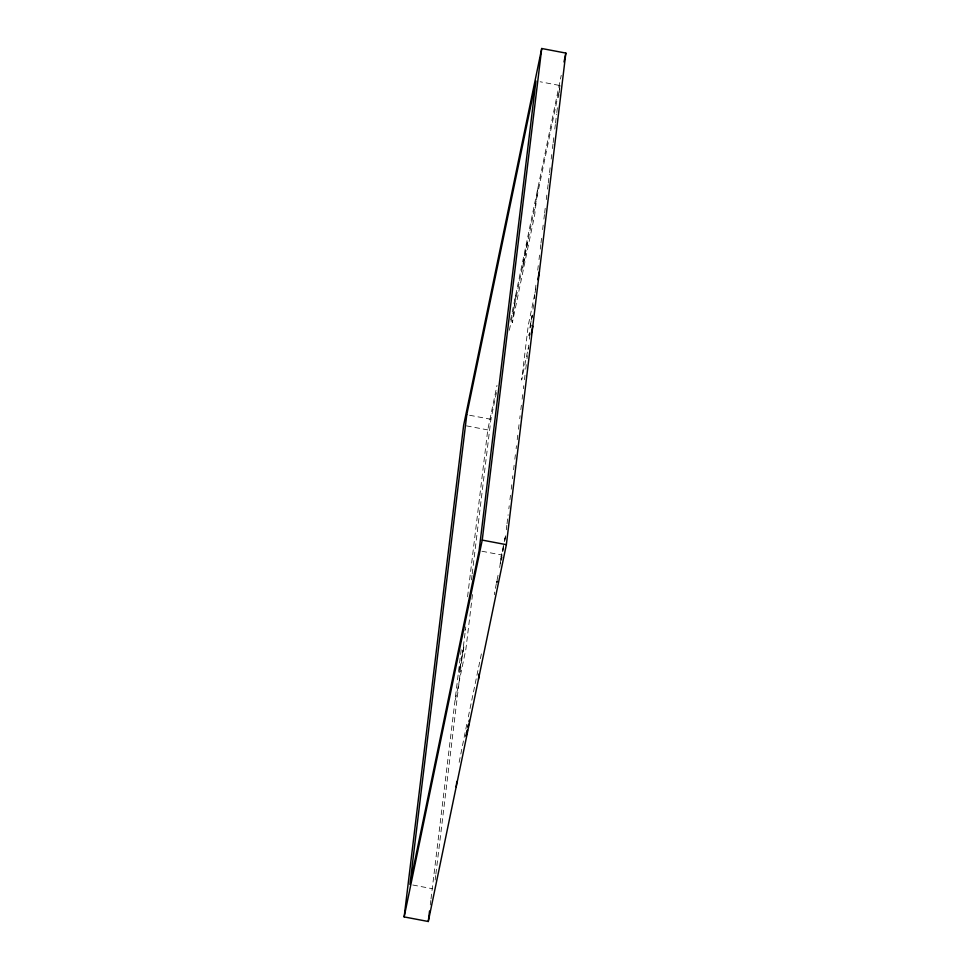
<?xml version="1.0" encoding="UTF-8"?>
<svg xmlns="http://www.w3.org/2000/svg" width="970" height="970" viewBox="0 0 970 970"><rect width="100%" height="100%" fill="white"/><g stroke="black" fill="none" stroke-linecap="round" stroke-linejoin="round"><path stroke-width="0.73" stroke-dasharray="4.85 3.64" d="M504.994 537.986L504.764 538.956M496.979 582.63L497.101 581.333M497.137 581.175L497.04 582.17L497.137 581.563M505.249 537.016L501.478 554.852M430.28 904.962L430.825 900.451M431.007 898.947L461.332 648.384M467.576 596.78L487.764 429.904L496.992 385.393M435.154 880.032L435.7 875.534M435.882 874.031L465.479 629.409M471.481 579.878L472.026 575.38M472.208 573.876L490.905 419.295L496.446 392.595M472.487 594.562L465.879 649.185L454.724 703.007M459.137 762.335L466.8 724.214M515.652 295.329L512.354 322.634L534.664 214.976L537.962 187.659M494.361 594.755L494.688 592.076M499.708 567.499L501.284 555.834M500.29 563.437L501.15 556.574M503.551 546.462L501.538 557.762M505.043 540.278L505.588 535.779M506.304 529.778L506.849 525.267M507.031 523.764L508.122 514.767M508.85 508.765L509.214 505.758M509.941 499.756L510.487 495.258M511.214 489.256L511.76 484.745M512.487 478.743L512.851 475.749M513.579 469.735L514.124 465.236M514.84 459.234L515.385 454.736M516.113 448.734L516.476 445.727M517.204 439.725L517.75 435.227M518.477 429.225L519.023 424.714M519.75 418.713L520.114 415.718M520.841 409.704L521.387 405.205M522.115 399.203L522.66 394.705M523.376 388.703L523.739 385.696M524.467 379.694L525.012 375.196M525.74 369.182L526.286 364.684M527.013 358.682L527.377 355.675M528.104 349.673L528.65 345.174M529.377 339.173L529.923 334.674M531.912 318.16L532.275 315.153M533.003 309.151L533.548 304.653M534.276 298.651L534.64 295.644M535.367 289.642L535.913 285.144M537.732 270.133L538.277 265.635M539.005 259.633L539.55 255.122M540.278 249.12L540.811 244.622M540.993 243.118L541.903 235.613M542.63 229.611L543.176 225.113M543.903 219.111L544.449 214.6M544.631 213.109L545.54 205.604M546.268 199.602L546.813 195.091M547.541 189.089L548.086 184.591M548.268 183.087L549.347 174.079M549.529 172.587L550.439 165.082M551.166 159.08L551.712 154.57M552.439 148.568L552.985 144.069M553.167 142.566L554.076 135.06M554.804 129.058L555.349 124.56M555.531 123.057L556.622 114.048M556.804 112.556L557.701 105.051M558.611 97.546L558.975 94.539M559.156 93.035L560.066 85.542L540.193 81.771M502.824 551.53L503.309 548.499M501.393 560.357L501.951 557.617M501.078 556.719L501.235 556.089M531.148 320.912L529.765 328.636L530.808 322.246M530.748 326.635L531.087 324.926M501.332 555.58L501.466 554.682M501.381 555.325L501.538 554.307M531.281 319.93L532.36 314.704M530.651 327.46L531.063 325.423M510.523 320.124L561.242 75.333M509.347 330.297L560.066 85.542M464.957 630.9L465.794 626.862M534.676 294.443L528.262 325.399L521.642 380.022L528.335 347.721M534.955 293.098L535.792 289.06M468.328 716.842L481.472 653.416M495.379 588.366L498.434 573.379M531.633 318.463L532.336 315.311M529.584 332.54L528.917 335.499L529.778 331.231M496.737 582.437L497.173 580.545M501.805 557.786L502.011 556.998M469.613 415.257L490.905 419.295M466.473 425.866L487.764 429.904M481.932 551.239L501.805 555.022M412.771 885.004L432.644 888.775M459.61 669.009L464.121 645.414L459.089 672.477L459.61 669.009M523.279 264.022L527.789 240.439L522.769 267.502L523.279 264.022"/><path stroke-width="1.45" d="M466.073 736.218L466.534 733.914M404.15 916.917L463.636 425.321L541.721 48.5L565.849 53.083L506.364 544.679L428.279 921.5L404.15 916.917L482.236 540.096L541.721 48.5M428.279 921.5L429.552 910.976M456.167 786.925L456.821 781.456M478.477 679.255L479.132 673.798M468.971 721.728L469.201 720.261M468.086 726.676L468.401 724.99M468.061 727.185L468.643 724.263M564.006 61.983L565.849 53.083M537.744 279.639L539.417 271.564M531.124 334.262L531.681 331.57M531.96 330.224L532.797 326.187M466.994 732.362L467.443 730.228M466.946 732.217L467.394 730.107M466.218 735.939L466.582 734.29M482.236 540.096L506.364 544.679M466.776 414.711L409.934 884.458L479.095 550.705L535.937 80.959L466.776 414.711"/></g></svg>
